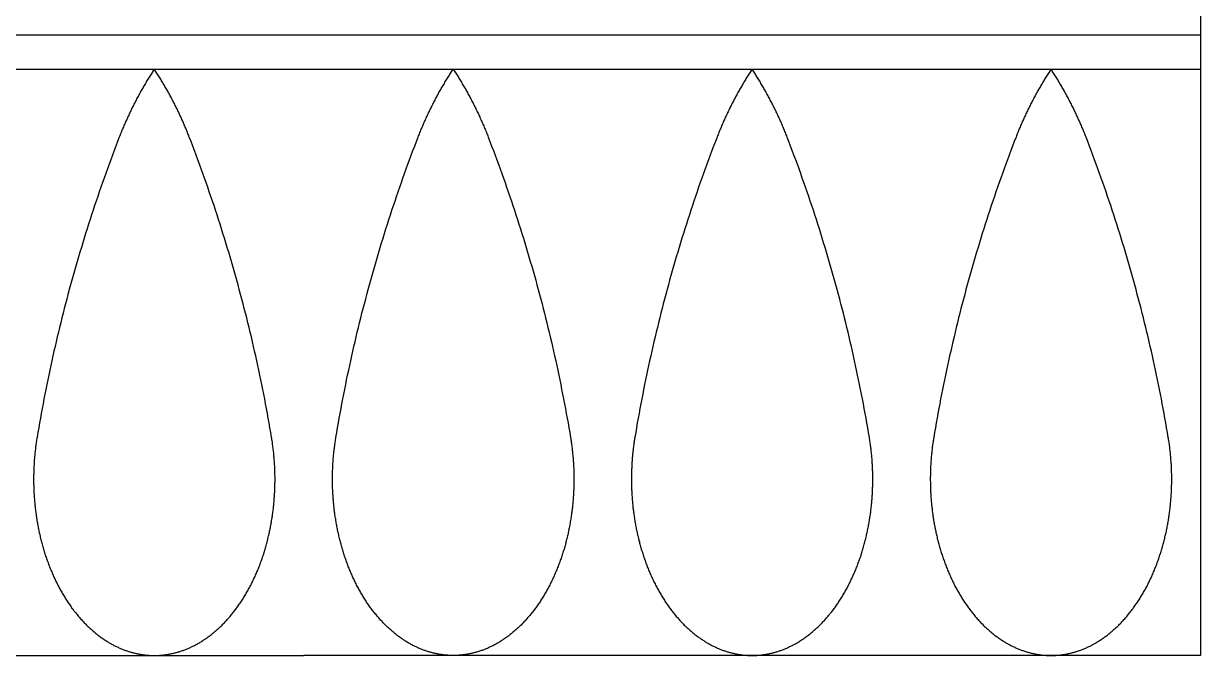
# Model space of a CAD drawing. Extents: x -111 to 2985, y -118 to 122.
# Drawn here: x 12.82 to 33.06, y 4.48 to 15.35 of the extents above; entities that cross this region are included whole.
import ezdxf

# ---------------------------------------------------------------- set-up
doc = ezdxf.new("R2010")
doc.units = 0
doc.layers.add('LAYER_03', color=5, linetype='CONTINUOUS')

msp = doc.modelspace()

# ---------------------------------------------------------------- linework, layer by layer
at = {"layer": 'LAYER_03'}
for points in [[(-13.204, 41.2), (33.064, 41.2), (33.064, 4.476)], [(-13.204, 15.153), (33.064, 15.153)], [(-13.204, 14.56), (33.064, 14.56)], [(2.218, 4.476), (17.641, 4.476)], [(33.064, 4.476), (17.641, 4.476)]]:
    msp.add_lwpolyline(points, dxfattribs=at)
for points in [[(13.054, 8.228), (13.05, 8.208), (13.047, 8.187), (13.044, 8.166), (13.041, 8.146), (13.038, 8.125), (13.035, 8.105), (13.032, 8.084), (13.03, 8.064), (13.027, 8.044), (13.025, 8.023), (13.022, 8.003), (13.02, 7.982), (13.018, 7.962), (13.016, 7.942), (13.014, 7.921), (13.012, 7.901), (13.01, 7.881), (13.009, 7.861), (13.007, 7.84), (13.006, 7.82), (13.004, 7.8), (13.003, 7.78), (13.002, 7.76), (13.001, 7.74), (13, 7.72), (12.999, 7.7), (12.998, 7.68), (12.997, 7.66), (12.997, 7.64), (12.996, 7.621), (12.996, 7.601), (12.995, 7.581), (12.995, 7.562), (12.995, 7.542), (12.995, 7.522), (12.995, 7.503), (12.995, 7.483), (12.995, 7.464), (12.995, 7.444), (12.995, 7.425), (12.996, 7.405), (12.996, 7.385), (12.997, 7.365), (12.998, 7.346), (12.998, 7.326), (12.999, 7.306), (13, 7.286), (13.001, 7.266), (13.002, 7.246), (13.004, 7.226), (13.005, 7.206), (13.006, 7.185), (13.008, 7.165), (13.01, 7.145), (13.011, 7.125), (13.013, 7.104), (13.015, 7.084), (13.017, 7.064), (13.019, 7.043), (13.021, 7.023), (13.024, 7.003), (13.026, 6.982), (13.029, 6.962), (13.031, 6.941), (13.034, 6.921), (13.037, 6.9), (13.04, 6.88), (13.043, 6.859), (13.046, 6.839), (13.049, 6.818), (13.052, 6.798), (13.056, 6.777), (13.059, 6.757), (13.063, 6.736), (13.067, 6.716), (13.071, 6.695), (13.075, 6.674), (13.079, 6.654), (13.083, 6.633), (13.087, 6.613), (13.092, 6.592), (13.096, 6.572), (13.101, 6.551), (13.106, 6.531), (13.11, 6.51), (13.115, 6.49), (13.12, 6.469), (13.126, 6.449), (13.131, 6.429), (13.136, 6.408), (13.142, 6.388), (13.147, 6.368), (13.153, 6.347), (13.159, 6.327), (13.165, 6.307), (13.171, 6.287), (13.177, 6.266), (13.183, 6.246), (13.189, 6.226), (13.196, 6.206), (13.202, 6.186), (13.209, 6.166), (13.216, 6.146), (13.223, 6.127), (13.23, 6.107), (13.237, 6.087), (13.244, 6.067), (13.251, 6.048), (13.259, 6.028), (13.266, 6.009), (13.274, 5.989), (13.282, 5.97), (13.29, 5.951), (13.298, 5.931), (13.306, 5.912), (13.314, 5.893), (13.322, 5.874), (13.33, 5.855), (13.339, 5.836), (13.347, 5.817), (13.356, 5.799), (13.365, 5.78), (13.374, 5.762), (13.383, 5.743), (13.392, 5.725), (13.401, 5.706), (13.41, 5.688), (13.42, 5.67), (13.429, 5.652), (13.439, 5.634), (13.448, 5.616), (13.458, 5.599), (13.468, 5.581), (13.478, 5.564), (13.488, 5.546), (13.498, 5.529), (13.508, 5.512), (13.519, 5.495), (13.529, 5.478), (13.54, 5.461), (13.55, 5.444), (13.561, 5.427), (13.572, 5.411), (13.582, 5.394), (13.593, 5.378), (13.604, 5.362), (13.616, 5.346), (13.627, 5.33), (13.638, 5.314), (13.649, 5.298), (13.661, 5.283), (13.672, 5.267), (13.684, 5.252), (13.695, 5.237), (13.707, 5.222), (13.719, 5.207), (13.731, 5.192), (13.743, 5.178), (13.755, 5.163), (13.767, 5.149), (13.779, 5.135), (13.791, 5.121), (13.803, 5.107), (13.816, 5.093), (13.828, 5.079), (13.841, 5.066), (13.853, 5.052), (13.866, 5.039), (13.879, 5.026), (13.891, 5.013), (13.904, 5), (13.917, 4.988), (13.93, 4.975), (13.943, 4.963), (13.956, 4.951), (13.969, 4.939), (13.982, 4.927), (13.995, 4.915), (14.008, 4.903), (14.021, 4.892), (14.035, 4.881), (14.048, 4.87), (14.061, 4.859), (14.075, 4.848), (14.088, 4.837), (14.102, 4.827), (14.115, 4.816), (14.129, 4.806), (14.142, 4.796), (14.156, 4.786), (14.17, 4.777), (14.183, 4.767), (14.197, 4.758), (14.211, 4.749), (14.224, 4.739), (14.238, 4.731), (14.252, 4.722), (14.266, 4.713), (14.28, 4.705), (14.294, 4.696), (14.308, 4.688), (14.322, 4.68), (14.335, 4.673), (14.349, 4.665), (14.363, 4.657), (14.377, 4.65), (14.391, 4.643), (14.405, 4.636), (14.419, 4.629), (14.434, 4.622), (14.448, 4.616), (14.462, 4.61), (14.476, 4.603), (14.49, 4.597), (14.504, 4.591), (14.518, 4.586), (14.532, 4.58), (14.546, 4.575), (14.56, 4.569), (14.574, 4.564), (14.588, 4.559), (14.602, 4.554), (14.616, 4.55), (14.63, 4.545), (14.644, 4.541), (14.658, 4.536), (14.672, 4.532), (14.686, 4.528), (14.701, 4.525), (14.714, 4.521), (14.728, 4.518), (14.742, 4.514), (14.756, 4.511), (14.77, 4.508), (14.784, 4.505), (14.798, 4.502), (14.812, 4.5), (14.826, 4.497), (14.84, 4.495), (14.853, 4.493), (14.867, 4.491), (14.881, 4.489), (14.895, 4.487), (14.908, 4.485), (14.922, 4.484), (14.936, 4.482), (14.949, 4.481), (14.963, 4.48), (14.977, 4.479), (14.99, 4.478), (15.004, 4.478), (15.017, 4.477), (15.031, 4.477), (15.044, 4.476), (15.057, 4.476), (15.071, 4.476), (15.084, 4.476), (15.097, 4.476), (15.111, 4.477), (15.124, 4.477), (15.138, 4.478), (15.151, 4.478), (15.165, 4.479), (15.178, 4.48), (15.192, 4.481), (15.206, 4.482), (15.219, 4.484), (15.233, 4.485), (15.247, 4.487), (15.26, 4.489), (15.274, 4.491), (15.288, 4.493), (15.302, 4.495), (15.316, 4.497), (15.329, 4.5), (15.343, 4.502), (15.357, 4.505), (15.371, 4.508), (15.385, 4.511), (15.399, 4.514), (15.413, 4.518), (15.427, 4.521), (15.441, 4.525), (15.455, 4.528), (15.469, 4.532), (15.483, 4.536), (15.497, 4.541), (15.511, 4.545), (15.525, 4.55), (15.539, 4.554), (15.553, 4.559), (15.567, 4.564), (15.581, 4.569), (15.595, 4.575), (15.61, 4.58), (15.624, 4.586), (15.638, 4.591), (15.652, 4.597), (15.666, 4.603), (15.68, 4.61), (15.694, 4.616), (15.708, 4.622), (15.722, 4.629), (15.736, 4.636), (15.75, 4.643), (15.764, 4.65), (15.778, 4.657), (15.792, 4.665), (15.806, 4.673), (15.82, 4.68), (15.834, 4.688), (15.848, 4.696), (15.862, 4.705), (15.876, 4.713), (15.889, 4.722), (15.903, 4.731), (15.917, 4.739), (15.931, 4.749), (15.945, 4.758), (15.958, 4.767), (15.972, 4.777), (15.986, 4.786), (15.999, 4.796), (16.013, 4.806), (16.026, 4.816), (16.04, 4.827), (16.053, 4.837), (16.067, 4.848), (16.08, 4.859), (16.094, 4.87), (16.107, 4.881), (16.12, 4.892), (16.133, 4.903), (16.147, 4.915), (16.16, 4.927), (16.173, 4.939), (16.186, 4.951), (16.199, 4.963), (16.212, 4.975), (16.225, 4.988), (16.237, 5), (16.25, 5.013), (16.263, 5.026), (16.276, 5.039), (16.288, 5.052), (16.301, 5.066), (16.313, 5.079), (16.326, 5.093), (16.338, 5.107), (16.35, 5.121), (16.362, 5.135), (16.375, 5.149), (16.387, 5.163), (16.399, 5.178), (16.411, 5.192), (16.423, 5.207), (16.434, 5.222), (16.446, 5.237), (16.458, 5.252), (16.469, 5.267), (16.481, 5.283), (16.492, 5.298), (16.504, 5.314), (16.515, 5.33), (16.526, 5.346), (16.537, 5.362), (16.548, 5.378), (16.559, 5.394), (16.57, 5.411), (16.581, 5.427), (16.591, 5.444), (16.602, 5.461), (16.612, 5.478), (16.623, 5.495), (16.633, 5.512), (16.643, 5.529), (16.653, 5.546), (16.663, 5.564), (16.673, 5.581), (16.683, 5.599), (16.693, 5.616), (16.703, 5.634), (16.712, 5.652), (16.722, 5.67), (16.731, 5.688), (16.74, 5.706), (16.75, 5.725), (16.759, 5.743), (16.768, 5.762), (16.777, 5.78), (16.785, 5.799), (16.794, 5.817), (16.803, 5.836), (16.811, 5.855), (16.819, 5.874), (16.828, 5.893), (16.836, 5.912), (16.844, 5.931), (16.852, 5.951), (16.86, 5.97), (16.867, 5.989), (16.875, 6.009), (16.883, 6.028), (16.89, 6.048), (16.897, 6.067), (16.905, 6.087), (16.912, 6.107), (16.919, 6.127), (16.926, 6.146), (16.932, 6.166), (16.939, 6.186), (16.946, 6.206), (16.952, 6.226), (16.958, 6.246), (16.965, 6.266), (16.971, 6.287), (16.977, 6.307), (16.983, 6.327), (16.989, 6.347), (16.994, 6.368), (17, 6.388), (17.005, 6.408), (17.011, 6.429), (17.016, 6.449), (17.021, 6.469), (17.026, 6.49), (17.031, 6.51), (17.036, 6.531), (17.041, 6.551), (17.045, 6.572), (17.05, 6.592), (17.054, 6.613), (17.058, 6.633), (17.063, 6.654), (17.067, 6.674), (17.071, 6.695), (17.075, 6.716), (17.078, 6.736), (17.082, 6.757), (17.086, 6.777), (17.089, 6.798), (17.092, 6.818), (17.096, 6.839), (17.099, 6.859), (17.102, 6.88), (17.105, 6.9), (17.107, 6.921), (17.11, 6.941), (17.113, 6.962), (17.115, 6.982), (17.118, 7.003), (17.12, 7.023), (17.122, 7.043), (17.124, 7.064), (17.126, 7.084), (17.128, 7.104), (17.13, 7.125), (17.132, 7.145), (17.133, 7.165), (17.135, 7.185), (17.136, 7.206), (17.138, 7.226), (17.139, 7.246), (17.14, 7.266), (17.141, 7.286), (17.142, 7.306), (17.143, 7.326), (17.144, 7.346), (17.145, 7.365), (17.145, 7.385), (17.146, 7.405), (17.146, 7.425), (17.146, 7.444), (17.147, 7.464), (17.147, 7.483), (17.147, 7.503), (17.147, 7.522), (17.147, 7.542), (17.147, 7.562), (17.146, 7.581), (17.146, 7.601), (17.145, 7.621), (17.145, 7.64), (17.144, 7.66), (17.144, 7.68), (17.143, 7.7), (17.142, 7.72), (17.141, 7.74), (17.14, 7.76), (17.139, 7.78), (17.137, 7.8), (17.136, 7.82), (17.134, 7.84), (17.133, 7.861), (17.131, 7.881), (17.129, 7.901), (17.128, 7.921), (17.126, 7.942), (17.124, 7.962), (17.121, 7.982), (17.119, 8.003), (17.117, 8.023), (17.114, 8.044), (17.112, 8.064), (17.109, 8.084), (17.106, 8.105), (17.104, 8.125), (17.101, 8.146), (17.098, 8.166), (17.094, 8.187), (17.091, 8.208), (17.088, 8.228), (17.074, 8.311), (17.06, 8.393), (17.045, 8.476), (17.03, 8.559), (17.015, 8.641), (17, 8.723), (16.985, 8.806), (16.969, 8.888), (16.953, 8.971), (16.936, 9.053), (16.92, 9.135), (16.903, 9.217), (16.886, 9.3), (16.869, 9.382), (16.851, 9.464), (16.833, 9.546), (16.815, 9.628), (16.796, 9.71), (16.778, 9.791), (16.759, 9.873), (16.74, 9.955), (16.72, 10.037), (16.701, 10.118), (16.681, 10.2), (16.66, 10.281), (16.64, 10.363), (16.619, 10.444), (16.598, 10.525), (16.577, 10.606), (16.555, 10.687), (16.533, 10.769), (16.511, 10.849), (16.489, 10.93), (16.467, 11.011), (16.444, 11.092), (16.421, 11.173), (16.397, 11.253), (16.374, 11.334), (16.35, 11.414), (16.326, 11.494), (16.302, 11.575), (16.277, 11.655), (16.252, 11.735), (16.227, 11.815), (16.202, 11.895), (16.176, 11.975), (16.15, 12.054), (16.124, 12.134), (16.098, 12.214), (16.071, 12.293), (16.044, 12.372), (16.017, 12.452), (15.99, 12.531), (15.962, 12.61), (15.934, 12.689), (15.906, 12.767), (15.878, 12.846), (15.849, 12.925), (15.821, 13.003), (15.791, 13.082), (15.762, 13.16), (15.733, 13.238), (15.703, 13.316), (15.673, 13.394), (15.665, 13.413), (15.658, 13.432), (15.65, 13.451), (15.643, 13.471), (15.635, 13.49), (15.627, 13.509), (15.619, 13.528), (15.611, 13.547), (15.603, 13.566), (15.595, 13.585), (15.587, 13.603), (15.579, 13.622), (15.571, 13.641), (15.562, 13.66), (15.554, 13.679), (15.546, 13.698), (15.537, 13.716), (15.529, 13.735), (15.52, 13.754), (15.511, 13.772), (15.503, 13.791), (15.494, 13.81), (15.485, 13.828), (15.476, 13.847), (15.467, 13.865), (15.458, 13.884), (15.449, 13.902), (15.44, 13.921), (15.431, 13.939), (15.421, 13.957), (15.412, 13.976), (15.403, 13.994), (15.393, 14.012), (15.384, 14.03), (15.374, 14.049), (15.364, 14.067), (15.355, 14.085), (15.345, 14.103), (15.335, 14.121), (15.325, 14.139), (15.315, 14.157), (15.305, 14.175), (15.295, 14.193), (15.285, 14.211), (15.275, 14.228), (15.265, 14.246), (15.254, 14.264), (15.244, 14.282), (15.234, 14.299), (15.223, 14.317), (15.213, 14.335), (15.202, 14.352), (15.191, 14.37), (15.181, 14.387), (15.17, 14.405), (15.159, 14.422), (15.148, 14.439), (15.137, 14.457), (15.126, 14.474), (15.115, 14.491), (15.104, 14.508), (15.093, 14.525), (15.082, 14.543), (15.071, 14.56), (15.059, 14.543), (15.048, 14.525), (15.037, 14.508), (15.026, 14.491), (15.015, 14.474), (15.004, 14.457), (14.993, 14.439), (14.982, 14.422), (14.971, 14.405), (14.961, 14.387), (14.95, 14.37), (14.939, 14.352), (14.929, 14.335), (14.918, 14.317), (14.908, 14.299), (14.897, 14.282), (14.887, 14.264), (14.877, 14.246), (14.867, 14.228), (14.856, 14.211), (14.846, 14.193), (14.836, 14.175), (14.826, 14.157), (14.816, 14.139), (14.806, 14.121), (14.797, 14.103), (14.787, 14.085), (14.777, 14.067), (14.767, 14.049), (14.758, 14.03), (14.748, 14.012), (14.739, 13.994), (14.729, 13.976), (14.72, 13.957), (14.711, 13.939), (14.702, 13.921), (14.692, 13.902), (14.683, 13.884), (14.674, 13.865), (14.665, 13.847), (14.656, 13.828), (14.648, 13.81), (14.639, 13.791), (14.63, 13.772), (14.621, 13.754), (14.613, 13.735), (14.604, 13.716), (14.596, 13.698), (14.587, 13.679), (14.579, 13.66), (14.571, 13.641), (14.562, 13.622), (14.554, 13.603), (14.546, 13.585), (14.538, 13.566), (14.53, 13.547), (14.522, 13.528), (14.514, 13.509), (14.507, 13.49), (14.499, 13.471), (14.491, 13.451), (14.484, 13.432), (14.476, 13.413), (14.469, 13.394), (14.439, 13.316), (14.409, 13.238), (14.379, 13.16), (14.35, 13.082), (14.321, 13.003), (14.292, 12.925), (14.264, 12.846), (14.235, 12.767), (14.207, 12.689), (14.179, 12.61), (14.152, 12.531), (14.124, 12.452), (14.097, 12.372), (14.07, 12.293), (14.044, 12.214), (14.017, 12.134), (13.991, 12.054), (13.965, 11.975), (13.94, 11.895), (13.914, 11.815), (13.889, 11.735), (13.865, 11.655), (13.84, 11.575), (13.816, 11.494), (13.791, 11.414), (13.768, 11.334), (13.744, 11.253), (13.721, 11.173), (13.698, 11.092), (13.675, 11.011), (13.652, 10.93), (13.63, 10.849), (13.608, 10.769), (13.586, 10.687), (13.565, 10.606), (13.543, 10.525), (13.522, 10.444), (13.502, 10.363), (13.481, 10.281), (13.461, 10.2), (13.441, 10.118), (13.421, 10.037), (13.402, 9.955), (13.383, 9.873), (13.364, 9.791), (13.345, 9.71), (13.327, 9.628), (13.308, 9.546), (13.291, 9.464), (13.273, 9.382), (13.256, 9.3), (13.238, 9.217), (13.222, 9.135), (13.205, 9.053), (13.189, 8.971), (13.173, 8.888), (13.157, 8.806), (13.141, 8.723), (13.126, 8.641), (13.111, 8.559), (13.096, 8.476), (13.082, 8.393), (13.068, 8.311)], [(22.229, 8.228), (22.232, 8.208), (22.235, 8.187), (22.238, 8.166), (22.241, 8.146), (22.244, 8.125), (22.247, 8.105), (22.25, 8.084), (22.253, 8.064), (22.255, 8.044), (22.258, 8.023), (22.26, 8.003), (22.262, 7.982), (22.264, 7.962), (22.266, 7.942), (22.268, 7.921), (22.27, 7.901), (22.272, 7.881), (22.274, 7.861), (22.275, 7.84), (22.277, 7.82), (22.278, 7.8), (22.279, 7.78), (22.281, 7.76), (22.282, 7.74), (22.283, 7.72), (22.284, 7.7), (22.284, 7.68), (22.285, 7.66), (22.286, 7.64), (22.286, 7.621), (22.287, 7.601), (22.287, 7.581), (22.287, 7.562), (22.288, 7.542), (22.288, 7.522), (22.288, 7.503), (22.288, 7.483), (22.287, 7.464), (22.287, 7.444), (22.287, 7.425), (22.286, 7.405), (22.286, 7.385), (22.285, 7.365), (22.285, 7.346), (22.284, 7.326), (22.283, 7.306), (22.282, 7.286), (22.281, 7.266), (22.28, 7.246), (22.279, 7.226), (22.277, 7.206), (22.276, 7.185), (22.274, 7.165), (22.273, 7.145), (22.271, 7.125), (22.269, 7.104), (22.267, 7.084), (22.265, 7.064), (22.263, 7.043), (22.261, 7.023), (22.259, 7.003), (22.256, 6.982), (22.254, 6.962), (22.251, 6.941), (22.248, 6.921), (22.245, 6.9), (22.243, 6.88), (22.24, 6.859), (22.236, 6.839), (22.233, 6.818), (22.23, 6.798), (22.226, 6.777), (22.223, 6.757), (22.219, 6.736), (22.215, 6.716), (22.212, 6.695), (22.208, 6.674), (22.203, 6.654), (22.199, 6.633), (22.195, 6.613), (22.191, 6.592), (22.186, 6.572), (22.181, 6.551), (22.177, 6.531), (22.172, 6.51), (22.167, 6.49), (22.162, 6.469), (22.157, 6.449), (22.151, 6.429), (22.146, 6.408), (22.141, 6.388), (22.135, 6.368), (22.129, 6.347), (22.124, 6.327), (22.118, 6.307), (22.112, 6.287), (22.105, 6.266), (22.099, 6.246), (22.093, 6.226), (22.086, 6.206), (22.08, 6.186), (22.073, 6.166), (22.066, 6.146), (22.059, 6.127), (22.052, 6.107), (22.045, 6.087), (22.038, 6.067), (22.031, 6.048), (22.023, 6.028), (22.016, 6.009), (22.008, 5.989), (22.001, 5.97), (21.993, 5.951), (21.985, 5.931), (21.977, 5.912), (21.968, 5.893), (21.96, 5.874), (21.952, 5.855), (21.943, 5.836), (21.935, 5.817), (21.926, 5.799), (21.917, 5.78), (21.908, 5.762), (21.899, 5.743), (21.89, 5.725), (21.881, 5.706), (21.872, 5.688), (21.863, 5.67), (21.853, 5.652), (21.844, 5.634), (21.834, 5.616), (21.824, 5.599), (21.814, 5.581), (21.804, 5.564), (21.794, 5.546), (21.784, 5.529), (21.774, 5.512), (21.764, 5.495), (21.753, 5.478), (21.743, 5.461), (21.732, 5.444), (21.721, 5.427), (21.711, 5.411), (21.7, 5.394), (21.689, 5.378), (21.678, 5.362), (21.667, 5.346), (21.656, 5.33), (21.644, 5.314), (21.633, 5.298), (21.622, 5.283), (21.61, 5.267), (21.599, 5.252), (21.587, 5.237), (21.575, 5.222), (21.563, 5.207), (21.552, 5.192), (21.54, 5.178), (21.528, 5.163), (21.515, 5.149), (21.503, 5.135), (21.491, 5.121), (21.479, 5.107), (21.466, 5.093), (21.454, 5.079), (21.442, 5.066), (21.429, 5.052), (21.416, 5.039), (21.404, 5.026), (21.391, 5.013), (21.378, 5), (21.365, 4.988), (21.353, 4.975), (21.34, 4.963), (21.327, 4.951), (21.314, 4.939), (21.301, 4.927), (21.287, 4.915), (21.274, 4.903), (21.261, 4.892), (21.248, 4.881), (21.234, 4.87), (21.221, 4.859), (21.208, 4.848), (21.194, 4.837), (21.181, 4.827), (21.167, 4.816), (21.154, 4.806), (21.14, 4.796), (21.126, 4.786), (21.113, 4.777), (21.099, 4.767), (21.085, 4.758), (21.072, 4.749), (21.058, 4.739), (21.044, 4.731), (21.03, 4.722), (21.016, 4.713), (21.002, 4.705), (20.989, 4.696), (20.975, 4.688), (20.961, 4.68), (20.947, 4.673), (20.933, 4.665), (20.919, 4.657), (20.905, 4.65), (20.891, 4.643), (20.877, 4.636), (20.863, 4.629), (20.849, 4.622), (20.835, 4.616), (20.821, 4.61), (20.807, 4.603), (20.793, 4.597), (20.778, 4.591), (20.764, 4.586), (20.75, 4.58), (20.736, 4.575), (20.722, 4.569), (20.708, 4.564), (20.694, 4.559), (20.68, 4.554), (20.666, 4.55), (20.652, 4.545), (20.638, 4.541), (20.624, 4.536), (20.61, 4.532), (20.596, 4.528), (20.582, 4.525), (20.568, 4.521), (20.554, 4.518), (20.54, 4.514), (20.526, 4.511), (20.512, 4.508), (20.498, 4.505), (20.484, 4.502), (20.47, 4.5), (20.456, 4.497), (20.443, 4.495), (20.429, 4.493), (20.415, 4.491), (20.401, 4.489), (20.388, 4.487), (20.374, 4.485), (20.36, 4.484), (20.346, 4.482), (20.333, 4.481), (20.319, 4.48), (20.306, 4.479), (20.292, 4.478), (20.279, 4.478), (20.265, 4.477), (20.252, 4.477), (20.238, 4.476), (20.225, 4.476), (20.212, 4.476), (20.198, 4.476), (20.185, 4.476), (20.171, 4.477), (20.158, 4.477), (20.144, 4.478), (20.131, 4.478), (20.117, 4.479), (20.104, 4.48), (20.09, 4.481), (20.077, 4.482), (20.063, 4.484), (20.049, 4.485), (20.036, 4.487), (20.022, 4.489), (20.008, 4.491), (19.994, 4.493), (19.98, 4.495), (19.967, 4.497), (19.953, 4.5), (19.939, 4.502), (19.925, 4.505), (19.911, 4.508), (19.897, 4.511), (19.883, 4.514), (19.869, 4.518), (19.855, 4.521), (19.841, 4.525), (19.827, 4.528), (19.813, 4.532), (19.799, 4.536), (19.785, 4.541), (19.771, 4.545), (19.757, 4.55), (19.743, 4.554), (19.729, 4.559), (19.715, 4.564), (19.701, 4.569), (19.687, 4.575), (19.673, 4.58), (19.659, 4.586), (19.645, 4.591), (19.631, 4.597), (19.617, 4.603), (19.602, 4.61), (19.588, 4.616), (19.574, 4.622), (19.56, 4.629), (19.546, 4.636), (19.532, 4.643), (19.518, 4.65), (19.504, 4.657), (19.49, 4.665), (19.476, 4.673), (19.462, 4.68), (19.448, 4.688), (19.435, 4.696), (19.421, 4.705), (19.407, 4.713), (19.393, 4.722), (19.379, 4.731), (19.365, 4.739), (19.352, 4.749), (19.338, 4.758), (19.324, 4.767), (19.31, 4.777), (19.297, 4.786), (19.283, 4.796), (19.269, 4.806), (19.256, 4.816), (19.242, 4.827), (19.229, 4.837), (19.215, 4.848), (19.202, 4.859), (19.189, 4.87), (19.175, 4.881), (19.162, 4.892), (19.149, 4.903), (19.136, 4.915), (19.123, 4.927), (19.109, 4.939), (19.096, 4.951), (19.083, 4.963), (19.071, 4.975), (19.058, 4.988), (19.045, 5), (19.032, 5.013), (19.019, 5.026), (19.007, 5.039), (18.994, 5.052), (18.982, 5.066), (18.969, 5.079), (18.957, 5.093), (18.944, 5.107), (18.932, 5.121), (18.92, 5.135), (18.908, 5.149), (18.896, 5.163), (18.884, 5.178), (18.872, 5.192), (18.86, 5.207), (18.848, 5.222), (18.836, 5.237), (18.825, 5.252), (18.813, 5.267), (18.802, 5.283), (18.79, 5.298), (18.779, 5.314), (18.768, 5.33), (18.756, 5.346), (18.745, 5.362), (18.734, 5.378), (18.723, 5.394), (18.712, 5.411), (18.702, 5.427), (18.691, 5.444), (18.68, 5.461), (18.67, 5.478), (18.66, 5.495), (18.649, 5.512), (18.639, 5.529), (18.629, 5.546), (18.619, 5.564), (18.609, 5.581), (18.599, 5.599), (18.589, 5.616), (18.58, 5.634), (18.57, 5.652), (18.561, 5.67), (18.551, 5.688), (18.542, 5.706), (18.533, 5.725), (18.524, 5.743), (18.515, 5.762), (18.506, 5.78), (18.497, 5.799), (18.488, 5.817), (18.48, 5.836), (18.471, 5.855), (18.463, 5.874), (18.455, 5.893), (18.446, 5.912), (18.438, 5.931), (18.43, 5.951), (18.423, 5.97), (18.415, 5.989), (18.407, 6.009), (18.4, 6.028), (18.392, 6.048), (18.385, 6.067), (18.378, 6.087), (18.371, 6.107), (18.364, 6.127), (18.357, 6.146), (18.35, 6.166), (18.343, 6.186), (18.337, 6.206), (18.33, 6.226), (18.324, 6.246), (18.318, 6.266), (18.312, 6.287), (18.305, 6.307), (18.3, 6.327), (18.294, 6.347), (18.288, 6.368), (18.282, 6.388), (18.277, 6.408), (18.272, 6.429), (18.266, 6.449), (18.261, 6.469), (18.256, 6.49), (18.251, 6.51), (18.246, 6.531), (18.242, 6.551), (18.237, 6.572), (18.233, 6.592), (18.228, 6.613), (18.224, 6.633), (18.22, 6.654), (18.216, 6.674), (18.212, 6.695), (18.208, 6.716), (18.204, 6.736), (18.2, 6.757), (18.197, 6.777), (18.193, 6.798), (18.19, 6.818), (18.187, 6.839), (18.184, 6.859), (18.181, 6.88), (18.178, 6.9), (18.175, 6.921), (18.172, 6.941), (18.169, 6.962), (18.167, 6.982), (18.165, 7.003), (18.162, 7.023), (18.16, 7.043), (18.158, 7.064), (18.156, 7.084), (18.154, 7.104), (18.152, 7.125), (18.15, 7.145), (18.149, 7.165), (18.147, 7.185), (18.146, 7.206), (18.145, 7.226), (18.143, 7.246), (18.142, 7.266), (18.141, 7.286), (18.14, 7.306), (18.139, 7.326), (18.138, 7.346), (18.138, 7.365), (18.137, 7.385), (18.137, 7.405), (18.136, 7.425), (18.136, 7.444), (18.136, 7.464), (18.135, 7.483), (18.135, 7.503), (18.135, 7.522), (18.136, 7.542), (18.136, 7.562), (18.136, 7.581), (18.136, 7.601), (18.137, 7.621), (18.137, 7.64), (18.138, 7.66), (18.139, 7.68), (18.14, 7.7), (18.14, 7.72), (18.141, 7.74), (18.143, 7.76), (18.144, 7.78), (18.145, 7.8), (18.146, 7.82), (18.148, 7.84), (18.149, 7.861), (18.151, 7.881), (18.153, 7.901), (18.155, 7.921), (18.157, 7.942), (18.159, 7.962), (18.161, 7.982), (18.163, 8.003), (18.165, 8.023), (18.168, 8.044), (18.17, 8.064), (18.173, 8.084), (18.176, 8.105), (18.179, 8.125), (18.182, 8.146), (18.185, 8.166), (18.188, 8.187), (18.191, 8.208), (18.195, 8.228), (18.209, 8.311), (18.223, 8.393), (18.237, 8.476), (18.252, 8.559), (18.267, 8.641), (18.282, 8.723), (18.298, 8.806), (18.314, 8.888), (18.33, 8.971), (18.346, 9.053), (18.362, 9.135), (18.379, 9.217), (18.396, 9.3), (18.414, 9.382), (18.431, 9.464), (18.449, 9.546), (18.467, 9.628), (18.486, 9.71), (18.504, 9.791), (18.523, 9.873), (18.543, 9.955), (18.562, 10.037), (18.582, 10.118), (18.602, 10.2), (18.622, 10.281), (18.642, 10.363), (18.663, 10.444), (18.684, 10.525), (18.706, 10.606), (18.727, 10.687), (18.749, 10.769), (18.771, 10.849), (18.793, 10.93), (18.816, 11.011), (18.839, 11.092), (18.862, 11.173), (18.885, 11.253), (18.908, 11.334), (18.932, 11.414), (18.956, 11.494), (18.981, 11.575), (19.005, 11.655), (19.03, 11.735), (19.055, 11.815), (19.081, 11.895), (19.106, 11.975), (19.132, 12.054), (19.158, 12.134), (19.185, 12.214), (19.211, 12.293), (19.238, 12.372), (19.265, 12.452), (19.292, 12.531), (19.32, 12.61), (19.348, 12.689), (19.376, 12.767), (19.404, 12.846), (19.433, 12.925), (19.462, 13.003), (19.491, 13.082), (19.52, 13.16), (19.55, 13.238), (19.58, 13.316), (19.61, 13.394), (19.617, 13.413), (19.625, 13.432), (19.632, 13.451), (19.64, 13.471), (19.647, 13.49), (19.655, 13.509), (19.663, 13.528), (19.671, 13.547), (19.679, 13.566), (19.687, 13.585), (19.695, 13.603), (19.703, 13.622), (19.712, 13.641), (19.72, 13.66), (19.728, 13.679), (19.737, 13.698), (19.745, 13.716), (19.754, 13.735), (19.762, 13.754), (19.771, 13.772), (19.78, 13.791), (19.788, 13.81), (19.797, 13.828), (19.806, 13.847), (19.815, 13.865), (19.824, 13.884), (19.833, 13.902), (19.842, 13.921), (19.852, 13.939), (19.861, 13.957), (19.87, 13.976), (19.88, 13.994), (19.889, 14.012), (19.899, 14.03), (19.908, 14.049), (19.918, 14.067), (19.928, 14.085), (19.937, 14.103), (19.947, 14.121), (19.957, 14.139), (19.967, 14.157), (19.977, 14.175), (19.987, 14.193), (19.997, 14.211), (20.007, 14.228), (20.018, 14.246), (20.028, 14.264), (20.038, 14.282), (20.049, 14.299), (20.059, 14.317), (20.07, 14.335), (20.08, 14.352), (20.091, 14.37), (20.102, 14.387), (20.112, 14.405), (20.123, 14.422), (20.134, 14.439), (20.145, 14.457), (20.156, 14.474), (20.167, 14.491), (20.178, 14.508), (20.189, 14.525), (20.2, 14.543), (20.212, 14.56), (20.223, 14.543), (20.234, 14.525), (20.245, 14.508), (20.256, 14.491), (20.267, 14.474), (20.278, 14.457), (20.289, 14.439), (20.3, 14.422), (20.311, 14.405), (20.322, 14.387), (20.332, 14.37), (20.343, 14.352), (20.353, 14.335), (20.364, 14.317), (20.374, 14.299), (20.385, 14.282), (20.395, 14.264), (20.406, 14.246), (20.416, 14.228), (20.426, 14.211), (20.436, 14.193), (20.446, 14.175), (20.456, 14.157), (20.466, 14.139), (20.476, 14.121), (20.486, 14.103), (20.496, 14.085), (20.505, 14.067), (20.515, 14.049), (20.524, 14.03), (20.534, 14.012), (20.543, 13.994), (20.553, 13.976), (20.562, 13.957), (20.571, 13.939), (20.581, 13.921), (20.59, 13.902), (20.599, 13.884), (20.608, 13.865), (20.617, 13.847), (20.626, 13.828), (20.635, 13.81), (20.644, 13.791), (20.652, 13.772), (20.661, 13.754), (20.67, 13.735), (20.678, 13.716), (20.687, 13.698), (20.695, 13.679), (20.703, 13.66), (20.712, 13.641), (20.72, 13.622), (20.728, 13.603), (20.736, 13.585), (20.744, 13.566), (20.752, 13.547), (20.76, 13.528), (20.768, 13.509), (20.776, 13.49), (20.783, 13.471), (20.791, 13.451), (20.799, 13.432), (20.806, 13.413), (20.814, 13.394), (20.844, 13.316), (20.873, 13.238), (20.903, 13.16), (20.932, 13.082), (20.961, 13.003), (20.99, 12.925), (21.019, 12.846), (21.047, 12.767), (21.075, 12.689), (21.103, 12.61), (21.131, 12.531), (21.158, 12.452), (21.185, 12.372), (21.212, 12.293), (21.239, 12.214), (21.265, 12.134), (21.291, 12.054), (21.317, 11.975), (21.342, 11.895), (21.368, 11.815), (21.393, 11.735), (21.418, 11.655), (21.442, 11.575), (21.467, 11.494), (21.491, 11.414), (21.515, 11.334), (21.538, 11.253), (21.562, 11.173), (21.585, 11.092), (21.607, 11.011), (21.63, 10.93), (21.652, 10.849), (21.674, 10.769), (21.696, 10.687), (21.718, 10.606), (21.739, 10.525), (21.76, 10.444), (21.781, 10.363), (21.801, 10.281), (21.821, 10.2), (21.841, 10.118), (21.861, 10.037), (21.881, 9.955), (21.9, 9.873), (21.919, 9.791), (21.937, 9.71), (21.956, 9.628), (21.974, 9.546), (21.992, 9.464), (22.009, 9.382), (22.027, 9.3), (22.044, 9.217), (22.061, 9.135), (22.077, 9.053), (22.094, 8.971), (22.11, 8.888), (22.125, 8.806), (22.141, 8.723), (22.156, 8.641), (22.171, 8.559), (22.186, 8.476), (22.2, 8.393), (22.215, 8.311)], [(23.336, 8.228), (23.332, 8.208), (23.329, 8.187), (23.326, 8.166), (23.323, 8.146), (23.32, 8.125), (23.317, 8.105), (23.314, 8.084), (23.311, 8.064), (23.309, 8.044), (23.306, 8.023), (23.304, 8.003), (23.302, 7.982), (23.3, 7.962), (23.298, 7.942), (23.296, 7.921), (23.294, 7.901), (23.292, 7.881), (23.29, 7.861), (23.289, 7.84), (23.287, 7.82), (23.286, 7.8), (23.285, 7.78), (23.284, 7.76), (23.282, 7.74), (23.281, 7.72), (23.281, 7.7), (23.28, 7.68), (23.279, 7.66), (23.278, 7.64), (23.278, 7.621), (23.277, 7.601), (23.277, 7.581), (23.277, 7.562), (23.277, 7.542), (23.276, 7.522), (23.276, 7.503), (23.276, 7.483), (23.277, 7.464), (23.277, 7.444), (23.277, 7.425), (23.278, 7.405), (23.278, 7.385), (23.279, 7.365), (23.279, 7.346), (23.28, 7.326), (23.281, 7.306), (23.282, 7.286), (23.283, 7.266), (23.284, 7.246), (23.285, 7.226), (23.287, 7.206), (23.288, 7.185), (23.29, 7.165), (23.291, 7.145), (23.293, 7.125), (23.295, 7.104), (23.297, 7.084), (23.299, 7.064), (23.301, 7.043), (23.303, 7.023), (23.306, 7.003), (23.308, 6.982), (23.31, 6.962), (23.313, 6.941), (23.316, 6.921), (23.319, 6.9), (23.322, 6.88), (23.325, 6.859), (23.328, 6.839), (23.331, 6.818), (23.334, 6.798), (23.338, 6.777), (23.341, 6.757), (23.345, 6.736), (23.349, 6.716), (23.353, 6.695), (23.357, 6.674), (23.361, 6.654), (23.365, 6.633), (23.369, 6.613), (23.374, 6.592), (23.378, 6.572), (23.383, 6.551), (23.387, 6.531), (23.392, 6.51), (23.397, 6.49), (23.402, 6.469), (23.407, 6.449), (23.413, 6.429), (23.418, 6.408), (23.423, 6.388), (23.429, 6.368), (23.435, 6.347), (23.441, 6.327), (23.446, 6.307), (23.452, 6.287), (23.459, 6.266), (23.465, 6.246), (23.471, 6.226), (23.478, 6.206), (23.484, 6.186), (23.491, 6.166), (23.498, 6.146), (23.505, 6.127), (23.512, 6.107), (23.519, 6.087), (23.526, 6.067), (23.533, 6.048), (23.541, 6.028), (23.548, 6.009), (23.556, 5.989), (23.564, 5.97), (23.571, 5.951), (23.579, 5.931), (23.587, 5.912), (23.596, 5.893), (23.604, 5.874), (23.612, 5.855), (23.621, 5.836), (23.629, 5.817), (23.638, 5.799), (23.647, 5.78), (23.656, 5.762), (23.665, 5.743), (23.674, 5.725), (23.683, 5.706), (23.692, 5.688), (23.702, 5.67), (23.711, 5.652), (23.721, 5.634), (23.73, 5.616), (23.74, 5.599), (23.75, 5.581), (23.76, 5.564), (23.77, 5.546), (23.78, 5.529), (23.79, 5.512), (23.801, 5.495), (23.811, 5.478), (23.821, 5.461), (23.832, 5.444), (23.843, 5.427), (23.853, 5.411), (23.864, 5.394), (23.875, 5.378), (23.886, 5.362), (23.897, 5.346), (23.908, 5.33), (23.92, 5.314), (23.931, 5.298), (23.942, 5.283), (23.954, 5.267), (23.966, 5.252), (23.977, 5.237), (23.989, 5.222), (24.001, 5.207), (24.013, 5.192), (24.025, 5.178), (24.037, 5.163), (24.049, 5.149), (24.061, 5.135), (24.073, 5.121), (24.085, 5.107), (24.098, 5.093), (24.11, 5.079), (24.123, 5.066), (24.135, 5.052), (24.148, 5.039), (24.16, 5.026), (24.173, 5.013), (24.186, 5), (24.199, 4.988), (24.212, 4.975), (24.224, 4.963), (24.237, 4.951), (24.25, 4.939), (24.264, 4.927), (24.277, 4.915), (24.29, 4.903), (24.303, 4.892), (24.316, 4.881), (24.33, 4.87), (24.343, 4.859), (24.356, 4.848), (24.37, 4.837), (24.383, 4.827), (24.397, 4.816), (24.41, 4.806), (24.424, 4.796), (24.438, 4.786), (24.451, 4.777), (24.465, 4.767), (24.479, 4.758), (24.492, 4.749), (24.506, 4.739), (24.52, 4.731), (24.534, 4.722), (24.548, 4.713), (24.562, 4.705), (24.575, 4.696), (24.589, 4.688), (24.603, 4.68), (24.617, 4.673), (24.631, 4.665), (24.645, 4.657), (24.659, 4.65), (24.673, 4.643), (24.687, 4.636), (24.701, 4.629), (24.715, 4.622), (24.729, 4.616), (24.743, 4.61), (24.757, 4.603), (24.772, 4.597), (24.786, 4.591), (24.8, 4.586), (24.814, 4.58), (24.828, 4.575), (24.842, 4.569), (24.856, 4.564), (24.87, 4.559), (24.884, 4.554), (24.898, 4.55), (24.912, 4.545), (24.926, 4.541), (24.94, 4.536), (24.954, 4.532), (24.968, 4.528), (24.982, 4.525), (24.996, 4.521), (25.01, 4.518), (25.024, 4.514), (25.038, 4.511), (25.052, 4.508), (25.066, 4.505), (25.08, 4.502), (25.094, 4.5), (25.108, 4.497), (25.121, 4.495), (25.135, 4.493), (25.149, 4.491), (25.163, 4.489), (25.177, 4.487), (25.19, 4.485), (25.204, 4.484), (25.218, 4.482), (25.231, 4.481), (25.245, 4.48), (25.258, 4.479), (25.272, 4.478), (25.285, 4.478), (25.299, 4.477), (25.312, 4.477), (25.326, 4.476), (25.339, 4.476), (25.353, 4.476), (25.366, 4.476), (25.379, 4.476), (25.393, 4.477), (25.406, 4.477), (25.42, 4.478), (25.433, 4.478), (25.447, 4.479), (25.46, 4.48), (25.474, 4.481), (25.487, 4.482), (25.501, 4.484), (25.515, 4.485), (25.529, 4.487), (25.542, 4.489), (25.556, 4.491), (25.57, 4.493), (25.584, 4.495), (25.597, 4.497), (25.611, 4.5), (25.625, 4.502), (25.639, 4.505), (25.653, 4.508), (25.667, 4.511), (25.681, 4.514), (25.695, 4.518), (25.709, 4.521), (25.723, 4.525), (25.737, 4.528), (25.751, 4.532), (25.765, 4.536), (25.779, 4.541), (25.793, 4.545), (25.807, 4.55), (25.821, 4.554), (25.835, 4.559), (25.849, 4.564), (25.863, 4.569), (25.877, 4.575), (25.891, 4.58), (25.905, 4.586), (25.919, 4.591), (25.934, 4.597), (25.948, 4.603), (25.962, 4.61), (25.976, 4.616), (25.99, 4.622), (26.004, 4.629), (26.018, 4.636), (26.032, 4.643), (26.046, 4.65), (26.06, 4.657), (26.074, 4.665), (26.088, 4.673), (26.102, 4.68), (26.116, 4.688), (26.13, 4.696), (26.143, 4.705), (26.157, 4.713), (26.171, 4.722), (26.185, 4.731), (26.199, 4.739), (26.213, 4.749), (26.226, 4.758), (26.24, 4.767), (26.254, 4.777), (26.267, 4.786), (26.281, 4.796), (26.295, 4.806), (26.308, 4.816), (26.322, 4.827), (26.335, 4.837), (26.349, 4.848), (26.362, 4.859), (26.375, 4.87), (26.389, 4.881), (26.402, 4.892), (26.415, 4.903), (26.428, 4.915), (26.442, 4.927), (26.455, 4.939), (26.468, 4.951), (26.481, 4.963), (26.494, 4.975), (26.506, 4.988), (26.519, 5), (26.532, 5.013), (26.545, 5.026), (26.557, 5.039), (26.57, 5.052), (26.583, 5.066), (26.595, 5.079), (26.607, 5.093), (26.62, 5.107), (26.632, 5.121), (26.644, 5.135), (26.656, 5.149), (26.669, 5.163), (26.681, 5.178), (26.692, 5.192), (26.704, 5.207), (26.716, 5.222), (26.728, 5.237), (26.74, 5.252), (26.751, 5.267), (26.763, 5.283), (26.774, 5.298), (26.785, 5.314), (26.797, 5.33), (26.808, 5.346), (26.819, 5.362), (26.83, 5.378), (26.841, 5.394), (26.852, 5.411), (26.862, 5.427), (26.873, 5.444), (26.884, 5.461), (26.894, 5.478), (26.905, 5.495), (26.915, 5.512), (26.925, 5.529), (26.935, 5.546), (26.945, 5.564), (26.955, 5.581), (26.965, 5.599), (26.975, 5.616), (26.985, 5.634), (26.994, 5.652), (27.004, 5.67), (27.013, 5.688), (27.022, 5.706), (27.031, 5.725), (27.04, 5.743), (27.049, 5.762), (27.058, 5.78), (27.067, 5.799), (27.076, 5.817), (27.084, 5.836), (27.093, 5.855), (27.101, 5.874), (27.109, 5.893), (27.118, 5.912), (27.126, 5.931), (27.134, 5.951), (27.141, 5.97), (27.149, 5.989), (27.157, 6.009), (27.164, 6.028), (27.172, 6.048), (27.179, 6.067), (27.186, 6.087), (27.193, 6.107), (27.2, 6.127), (27.207, 6.146), (27.214, 6.166), (27.221, 6.186), (27.227, 6.206), (27.234, 6.226), (27.24, 6.246), (27.246, 6.266), (27.253, 6.287), (27.259, 6.307), (27.265, 6.327), (27.27, 6.347), (27.276, 6.368), (27.282, 6.388), (27.287, 6.408), (27.292, 6.429), (27.298, 6.449), (27.303, 6.469), (27.308, 6.49), (27.313, 6.51), (27.318, 6.531), (27.322, 6.551), (27.327, 6.572), (27.332, 6.592), (27.336, 6.613), (27.34, 6.633), (27.344, 6.654), (27.349, 6.674), (27.352, 6.695), (27.356, 6.716), (27.36, 6.736), (27.364, 6.757), (27.367, 6.777), (27.371, 6.798), (27.374, 6.818), (27.377, 6.839), (27.38, 6.859), (27.384, 6.88), (27.386, 6.9), (27.389, 6.921), (27.392, 6.941), (27.395, 6.962), (27.397, 6.982), (27.4, 7.003), (27.402, 7.023), (27.404, 7.043), (27.406, 7.064), (27.408, 7.084), (27.41, 7.104), (27.412, 7.125), (27.414, 7.145), (27.415, 7.165), (27.417, 7.185), (27.418, 7.206), (27.42, 7.226), (27.421, 7.246), (27.422, 7.266), (27.423, 7.286), (27.424, 7.306), (27.425, 7.326), (27.426, 7.346), (27.426, 7.365), (27.427, 7.385), (27.427, 7.405), (27.428, 7.425), (27.428, 7.444), (27.428, 7.464), (27.429, 7.483), (27.429, 7.503), (27.429, 7.522), (27.429, 7.542), (27.428, 7.562), (27.428, 7.581), (27.428, 7.601), (27.427, 7.621), (27.427, 7.64), (27.426, 7.66), (27.425, 7.68), (27.425, 7.7), (27.424, 7.72), (27.423, 7.74), (27.422, 7.76), (27.42, 7.78), (27.419, 7.8), (27.418, 7.82), (27.416, 7.84), (27.415, 7.861), (27.413, 7.881), (27.411, 7.901), (27.409, 7.921), (27.407, 7.942), (27.405, 7.962), (27.403, 7.982), (27.401, 8.003), (27.399, 8.023), (27.396, 8.044), (27.394, 8.064), (27.391, 8.084), (27.388, 8.105), (27.385, 8.125), (27.382, 8.146), (27.379, 8.166), (27.376, 8.187), (27.373, 8.208), (27.369, 8.228), (27.356, 8.311), (27.341, 8.393), (27.327, 8.476), (27.312, 8.559), (27.297, 8.641), (27.282, 8.723), (27.266, 8.806), (27.251, 8.888), (27.235, 8.971), (27.218, 9.053), (27.202, 9.135), (27.185, 9.217), (27.168, 9.3), (27.15, 9.382), (27.133, 9.464), (27.115, 9.546), (27.097, 9.628), (27.078, 9.71), (27.06, 9.791), (27.041, 9.873), (27.021, 9.955), (27.002, 10.037), (26.982, 10.118), (26.962, 10.2), (26.942, 10.281), (26.922, 10.363), (26.901, 10.444), (26.88, 10.525), (26.859, 10.606), (26.837, 10.687), (26.815, 10.769), (26.793, 10.849), (26.771, 10.93), (26.748, 11.011), (26.726, 11.092), (26.703, 11.173), (26.679, 11.253), (26.656, 11.334), (26.632, 11.414), (26.608, 11.494), (26.583, 11.575), (26.559, 11.655), (26.534, 11.735), (26.509, 11.815), (26.483, 11.895), (26.458, 11.975), (26.432, 12.054), (26.406, 12.134), (26.38, 12.214), (26.353, 12.293), (26.326, 12.372), (26.299, 12.452), (26.272, 12.531), (26.244, 12.61), (26.216, 12.689), (26.188, 12.767), (26.16, 12.846), (26.131, 12.925), (26.102, 13.003), (26.073, 13.082), (26.044, 13.16), (26.014, 13.238), (25.985, 13.316), (25.955, 13.394), (25.947, 13.413), (25.94, 13.432), (25.932, 13.451), (25.924, 13.471), (25.917, 13.49), (25.909, 13.509), (25.901, 13.528), (25.893, 13.547), (25.885, 13.566), (25.877, 13.585), (25.869, 13.603), (25.861, 13.622), (25.853, 13.641), (25.844, 13.66), (25.836, 13.679), (25.828, 13.698), (25.819, 13.716), (25.811, 13.735), (25.802, 13.754), (25.793, 13.772), (25.785, 13.791), (25.776, 13.81), (25.767, 13.828), (25.758, 13.847), (25.749, 13.865), (25.74, 13.884), (25.731, 13.902), (25.722, 13.921), (25.712, 13.939), (25.703, 13.957), (25.694, 13.976), (25.684, 13.994), (25.675, 14.012), (25.665, 14.03), (25.656, 14.049), (25.646, 14.067), (25.637, 14.085), (25.627, 14.103), (25.617, 14.121), (25.607, 14.139), (25.597, 14.157), (25.587, 14.175), (25.577, 14.193), (25.567, 14.211), (25.557, 14.228), (25.546, 14.246), (25.536, 14.264), (25.526, 14.282), (25.515, 14.299), (25.505, 14.317), (25.494, 14.335), (25.484, 14.352), (25.473, 14.37), (25.463, 14.387), (25.452, 14.405), (25.441, 14.422), (25.43, 14.439), (25.419, 14.457), (25.408, 14.474), (25.397, 14.491), (25.386, 14.508), (25.375, 14.525), (25.364, 14.543), (25.353, 14.56), (25.341, 14.543), (25.33, 14.525), (25.319, 14.508), (25.308, 14.491), (25.297, 14.474), (25.286, 14.457), (25.275, 14.439), (25.264, 14.422), (25.253, 14.405), (25.243, 14.387), (25.232, 14.37), (25.221, 14.352), (25.211, 14.335), (25.2, 14.317), (25.19, 14.299), (25.179, 14.282), (25.169, 14.264), (25.159, 14.246), (25.148, 14.228), (25.138, 14.211), (25.128, 14.193), (25.118, 14.175), (25.108, 14.157), (25.098, 14.139), (25.088, 14.121), (25.078, 14.103), (25.069, 14.085), (25.059, 14.067), (25.049, 14.049), (25.04, 14.03), (25.03, 14.012), (25.021, 13.994), (25.011, 13.976), (25.002, 13.957), (24.993, 13.939), (24.983, 13.921), (24.974, 13.902), (24.965, 13.884), (24.956, 13.865), (24.947, 13.847), (24.938, 13.828), (24.929, 13.81), (24.921, 13.791), (24.912, 13.772), (24.903, 13.754), (24.895, 13.735), (24.886, 13.716), (24.878, 13.698), (24.869, 13.679), (24.861, 13.66), (24.852, 13.641), (24.844, 13.622), (24.836, 13.603), (24.828, 13.585), (24.82, 13.566), (24.812, 13.547), (24.804, 13.528), (24.796, 13.509), (24.788, 13.49), (24.781, 13.471), (24.773, 13.451), (24.766, 13.432), (24.758, 13.413), (24.751, 13.394), (24.72, 13.316), (24.691, 13.238), (24.661, 13.16), (24.632, 13.082), (24.603, 13.003), (24.574, 12.925), (24.545, 12.846), (24.517, 12.767), (24.489, 12.689), (24.461, 12.61), (24.433, 12.531), (24.406, 12.452), (24.379, 12.372), (24.352, 12.293), (24.326, 12.214), (24.299, 12.134), (24.273, 12.054), (24.247, 11.975), (24.222, 11.895), (24.196, 11.815), (24.171, 11.735), (24.146, 11.655), (24.122, 11.575), (24.097, 11.494), (24.073, 11.414), (24.049, 11.334), (24.026, 11.253), (24.003, 11.173), (23.979, 11.092), (23.957, 11.011), (23.934, 10.93), (23.912, 10.849), (23.89, 10.769), (23.868, 10.687), (23.846, 10.606), (23.825, 10.525), (23.804, 10.444), (23.783, 10.363), (23.763, 10.281), (23.743, 10.2), (23.723, 10.118), (23.703, 10.037), (23.684, 9.955), (23.664, 9.873), (23.645, 9.791), (23.627, 9.71), (23.608, 9.628), (23.59, 9.546), (23.572, 9.464), (23.555, 9.382), (23.537, 9.3), (23.52, 9.217), (23.503, 9.135), (23.487, 9.053), (23.471, 8.971), (23.454, 8.888), (23.439, 8.806), (23.423, 8.723), (23.408, 8.641), (23.393, 8.559), (23.378, 8.476), (23.364, 8.393), (23.35, 8.311)], [(28.477, 8.228), (28.473, 8.208), (28.47, 8.187), (28.467, 8.166), (28.464, 8.146), (28.461, 8.125), (28.458, 8.105), (28.455, 8.084), (28.452, 8.064), (28.45, 8.044), (28.447, 8.023), (28.445, 8.003), (28.443, 7.982), (28.441, 7.962), (28.439, 7.942), (28.437, 7.921), (28.435, 7.901), (28.433, 7.881), (28.431, 7.861), (28.43, 7.84), (28.428, 7.82), (28.427, 7.8), (28.426, 7.78), (28.424, 7.76), (28.423, 7.74), (28.422, 7.72), (28.421, 7.7), (28.421, 7.68), (28.42, 7.66), (28.419, 7.64), (28.419, 7.621), (28.418, 7.601), (28.418, 7.581), (28.418, 7.562), (28.417, 7.542), (28.417, 7.522), (28.417, 7.503), (28.417, 7.483), (28.418, 7.464), (28.418, 7.444), (28.418, 7.425), (28.419, 7.405), (28.419, 7.385), (28.42, 7.365), (28.42, 7.346), (28.421, 7.326), (28.422, 7.306), (28.423, 7.286), (28.424, 7.266), (28.425, 7.246), (28.426, 7.226), (28.428, 7.206), (28.429, 7.185), (28.431, 7.165), (28.432, 7.145), (28.434, 7.125), (28.436, 7.104), (28.438, 7.084), (28.44, 7.064), (28.442, 7.043), (28.444, 7.023), (28.447, 7.003), (28.449, 6.982), (28.451, 6.962), (28.454, 6.941), (28.457, 6.921), (28.46, 6.9), (28.463, 6.88), (28.466, 6.859), (28.469, 6.839), (28.472, 6.818), (28.475, 6.798), (28.479, 6.777), (28.482, 6.757), (28.486, 6.736), (28.49, 6.716), (28.494, 6.695), (28.498, 6.674), (28.502, 6.654), (28.506, 6.633), (28.51, 6.613), (28.514, 6.592), (28.519, 6.572), (28.524, 6.551), (28.528, 6.531), (28.533, 6.51), (28.538, 6.49), (28.543, 6.469), (28.548, 6.449), (28.554, 6.429), (28.559, 6.408), (28.564, 6.388), (28.57, 6.368), (28.576, 6.347), (28.582, 6.327), (28.587, 6.307), (28.593, 6.287), (28.6, 6.266), (28.606, 6.246), (28.612, 6.226), (28.619, 6.206), (28.625, 6.186), (28.632, 6.166), (28.639, 6.146), (28.646, 6.127), (28.653, 6.107), (28.66, 6.087), (28.667, 6.067), (28.674, 6.048), (28.682, 6.028), (28.689, 6.009), (28.697, 5.989), (28.705, 5.97), (28.712, 5.951), (28.72, 5.931), (28.728, 5.912), (28.737, 5.893), (28.745, 5.874), (28.753, 5.855), (28.762, 5.836), (28.77, 5.817), (28.779, 5.799), (28.788, 5.78), (28.797, 5.762), (28.806, 5.743), (28.815, 5.725), (28.824, 5.706), (28.833, 5.688), (28.842, 5.67), (28.852, 5.652), (28.862, 5.634), (28.871, 5.616), (28.881, 5.599), (28.891, 5.581), (28.901, 5.564), (28.911, 5.546), (28.921, 5.529), (28.931, 5.512), (28.941, 5.495), (28.952, 5.478), (28.962, 5.461), (28.973, 5.444), (28.984, 5.427), (28.994, 5.411), (29.005, 5.394), (29.016, 5.378), (29.027, 5.362), (29.038, 5.346), (29.049, 5.33), (29.061, 5.314), (29.072, 5.298), (29.083, 5.283), (29.095, 5.267), (29.107, 5.252), (29.118, 5.237), (29.13, 5.222), (29.142, 5.207), (29.154, 5.192), (29.166, 5.178), (29.178, 5.163), (29.19, 5.149), (29.202, 5.135), (29.214, 5.121), (29.226, 5.107), (29.239, 5.093), (29.251, 5.079), (29.263, 5.066), (29.276, 5.052), (29.289, 5.039), (29.301, 5.026), (29.314, 5.013), (29.327, 5), (29.34, 4.988), (29.352, 4.975), (29.365, 4.963), (29.378, 4.951), (29.391, 4.939), (29.405, 4.927), (29.418, 4.915), (29.431, 4.903), (29.444, 4.892), (29.457, 4.881), (29.471, 4.87), (29.484, 4.859), (29.497, 4.848), (29.511, 4.837), (29.524, 4.827), (29.538, 4.816), (29.551, 4.806), (29.565, 4.796), (29.579, 4.786), (29.592, 4.777), (29.606, 4.767), (29.62, 4.758), (29.633, 4.749), (29.647, 4.739), (29.661, 4.731), (29.675, 4.722), (29.689, 4.713), (29.703, 4.705), (29.716, 4.696), (29.73, 4.688), (29.744, 4.68), (29.758, 4.673), (29.772, 4.665), (29.786, 4.657), (29.8, 4.65), (29.814, 4.643), (29.828, 4.636), (29.842, 4.629), (29.856, 4.622), (29.87, 4.616), (29.884, 4.61), (29.898, 4.603), (29.913, 4.597), (29.927, 4.591), (29.941, 4.586), (29.955, 4.58), (29.969, 4.575), (29.983, 4.569), (29.997, 4.564), (30.011, 4.559), (30.025, 4.554), (30.039, 4.55), (30.053, 4.545), (30.067, 4.541), (30.081, 4.536), (30.095, 4.532), (30.109, 4.528), (30.123, 4.525), (30.137, 4.521), (30.151, 4.518), (30.165, 4.514), (30.179, 4.511), (30.193, 4.508), (30.207, 4.505), (30.221, 4.502), (30.235, 4.5), (30.249, 4.497), (30.262, 4.495), (30.276, 4.493), (30.29, 4.491), (30.304, 4.489), (30.318, 4.487), (30.331, 4.485), (30.345, 4.484), (30.359, 4.482), (30.372, 4.481), (30.386, 4.48), (30.399, 4.479), (30.413, 4.478), (30.426, 4.478), (30.44, 4.477), (30.453, 4.477), (30.467, 4.476), (30.48, 4.476), (30.494, 4.476), (30.507, 4.476), (30.52, 4.476), (30.534, 4.477), (30.547, 4.477), (30.561, 4.478), (30.574, 4.478), (30.588, 4.479), (30.601, 4.48), (30.615, 4.481), (30.628, 4.482), (30.642, 4.484), (30.656, 4.485), (30.669, 4.487), (30.683, 4.489), (30.697, 4.491), (30.711, 4.493), (30.725, 4.495), (30.738, 4.497), (30.752, 4.5), (30.766, 4.502), (30.78, 4.505), (30.794, 4.508), (30.808, 4.511), (30.822, 4.514), (30.836, 4.518), (30.85, 4.521), (30.864, 4.525), (30.878, 4.528), (30.892, 4.532), (30.906, 4.536), (30.92, 4.541), (30.934, 4.545), (30.948, 4.55), (30.962, 4.554), (30.976, 4.559), (30.99, 4.564), (31.004, 4.569), (31.018, 4.575), (31.032, 4.58), (31.046, 4.586), (31.06, 4.591), (31.075, 4.597), (31.089, 4.603), (31.103, 4.61), (31.117, 4.616), (31.131, 4.622), (31.145, 4.629), (31.159, 4.636), (31.173, 4.643), (31.187, 4.65), (31.201, 4.657), (31.215, 4.665), (31.229, 4.673), (31.243, 4.68), (31.257, 4.688), (31.271, 4.696), (31.284, 4.705), (31.298, 4.713), (31.312, 4.722), (31.326, 4.731), (31.34, 4.739), (31.354, 4.749), (31.367, 4.758), (31.381, 4.767), (31.395, 4.777), (31.408, 4.786), (31.422, 4.796), (31.436, 4.806), (31.449, 4.816), (31.463, 4.827), (31.476, 4.837), (31.49, 4.848), (31.503, 4.859), (31.516, 4.87), (31.53, 4.881), (31.543, 4.892), (31.556, 4.903), (31.569, 4.915), (31.582, 4.927), (31.596, 4.939), (31.609, 4.951), (31.622, 4.963), (31.635, 4.975), (31.647, 4.988), (31.66, 5), (31.673, 5.013), (31.686, 5.026), (31.698, 5.039), (31.711, 5.052), (31.724, 5.066), (31.736, 5.079), (31.748, 5.093), (31.761, 5.107), (31.773, 5.121), (31.785, 5.135), (31.797, 5.149), (31.809, 5.163), (31.822, 5.178), (31.833, 5.192), (31.845, 5.207), (31.857, 5.222), (31.869, 5.237), (31.88, 5.252), (31.892, 5.267), (31.904, 5.283), (31.915, 5.298), (31.926, 5.314), (31.938, 5.33), (31.949, 5.346), (31.96, 5.362), (31.971, 5.378), (31.982, 5.394), (31.993, 5.411), (32.003, 5.427), (32.014, 5.444), (32.025, 5.461), (32.035, 5.478), (32.046, 5.495), (32.056, 5.512), (32.066, 5.529), (32.076, 5.546), (32.086, 5.564), (32.096, 5.581), (32.106, 5.599), (32.116, 5.616), (32.125, 5.634), (32.135, 5.652), (32.145, 5.67), (32.154, 5.688), (32.163, 5.706), (32.172, 5.725), (32.181, 5.743), (32.19, 5.762), (32.199, 5.78), (32.208, 5.799), (32.217, 5.817), (32.225, 5.836), (32.234, 5.855), (32.242, 5.874), (32.25, 5.893), (32.259, 5.912), (32.267, 5.931), (32.275, 5.951), (32.282, 5.97), (32.29, 5.989), (32.298, 6.009), (32.305, 6.028), (32.313, 6.048), (32.32, 6.067), (32.327, 6.087), (32.334, 6.107), (32.341, 6.127), (32.348, 6.146), (32.355, 6.166), (32.362, 6.186), (32.368, 6.206), (32.375, 6.226), (32.381, 6.246), (32.387, 6.266), (32.394, 6.287), (32.4, 6.307), (32.405, 6.327), (32.411, 6.347), (32.417, 6.368), (32.423, 6.388), (32.428, 6.408), (32.433, 6.429), (32.439, 6.449), (32.444, 6.469), (32.449, 6.49), (32.454, 6.51), (32.459, 6.531), (32.463, 6.551), (32.468, 6.572), (32.473, 6.592), (32.477, 6.613), (32.481, 6.633), (32.485, 6.654), (32.489, 6.674), (32.493, 6.695), (32.497, 6.716), (32.501, 6.736), (32.505, 6.757), (32.508, 6.777), (32.512, 6.798), (32.515, 6.818), (32.518, 6.839), (32.521, 6.859), (32.524, 6.88), (32.527, 6.9), (32.53, 6.921), (32.533, 6.941), (32.536, 6.962), (32.538, 6.982), (32.541, 7.003), (32.543, 7.023), (32.545, 7.043), (32.547, 7.064), (32.549, 7.084), (32.551, 7.104), (32.553, 7.125), (32.555, 7.145), (32.556, 7.165), (32.558, 7.185), (32.559, 7.206), (32.561, 7.226), (32.562, 7.246), (32.563, 7.266), (32.564, 7.286), (32.565, 7.306), (32.566, 7.326), (32.567, 7.346), (32.567, 7.365), (32.568, 7.385), (32.568, 7.405), (32.569, 7.425), (32.569, 7.444), (32.569, 7.464), (32.57, 7.483), (32.57, 7.503), (32.57, 7.522), (32.57, 7.542), (32.569, 7.562), (32.569, 7.581), (32.569, 7.601), (32.568, 7.621), (32.568, 7.64), (32.567, 7.66), (32.566, 7.68), (32.566, 7.7), (32.565, 7.72), (32.564, 7.74), (32.563, 7.76), (32.561, 7.78), (32.56, 7.8), (32.559, 7.82), (32.557, 7.84), (32.556, 7.861), (32.554, 7.881), (32.552, 7.901), (32.55, 7.921), (32.548, 7.942), (32.546, 7.962), (32.544, 7.982), (32.542, 8.003), (32.54, 8.023), (32.537, 8.044), (32.535, 8.064), (32.532, 8.084), (32.529, 8.105), (32.526, 8.125), (32.523, 8.146), (32.52, 8.166), (32.517, 8.187), (32.514, 8.208), (32.51, 8.228), (32.497, 8.311), (32.482, 8.393), (32.468, 8.476), (32.453, 8.559), (32.438, 8.641), (32.423, 8.723), (32.407, 8.806), (32.392, 8.888), (32.376, 8.971), (32.359, 9.053), (32.343, 9.135), (32.326, 9.217), (32.309, 9.3), (32.291, 9.382), (32.274, 9.464), (32.256, 9.546), (32.238, 9.628), (32.219, 9.71), (32.201, 9.791), (32.182, 9.873), (32.162, 9.955), (32.143, 10.037), (32.123, 10.118), (32.103, 10.2), (32.083, 10.281), (32.063, 10.363), (32.042, 10.444), (32.021, 10.525), (32, 10.606), (31.978, 10.687), (31.956, 10.769), (31.934, 10.849), (31.912, 10.93), (31.889, 11.011), (31.867, 11.092), (31.843, 11.173), (31.82, 11.253), (31.797, 11.334), (31.773, 11.414), (31.749, 11.494), (31.724, 11.575), (31.7, 11.655), (31.675, 11.735), (31.65, 11.815), (31.624, 11.895), (31.599, 11.975), (31.573, 12.054), (31.547, 12.134), (31.521, 12.214), (31.494, 12.293), (31.467, 12.372), (31.44, 12.452), (31.413, 12.531), (31.385, 12.61), (31.357, 12.689), (31.329, 12.767), (31.301, 12.846), (31.272, 12.925), (31.243, 13.003), (31.214, 13.082), (31.185, 13.16), (31.155, 13.238), (31.126, 13.316), (31.096, 13.394), (31.088, 13.413), (31.081, 13.432), (31.073, 13.451), (31.065, 13.471), (31.058, 13.49), (31.05, 13.509), (31.042, 13.528), (31.034, 13.547), (31.026, 13.566), (31.018, 13.585), (31.01, 13.603), (31.002, 13.622), (30.994, 13.641), (30.985, 13.66), (30.977, 13.679), (30.969, 13.698), (30.96, 13.716), (30.951, 13.735), (30.943, 13.754), (30.934, 13.772), (30.925, 13.791), (30.917, 13.81), (30.908, 13.828), (30.899, 13.847), (30.89, 13.865), (30.881, 13.884), (30.872, 13.902), (30.863, 13.921), (30.853, 13.939), (30.844, 13.957), (30.835, 13.976), (30.825, 13.994), (30.816, 14.012), (30.806, 14.03), (30.797, 14.049), (30.787, 14.067), (30.777, 14.085), (30.768, 14.103), (30.758, 14.121), (30.748, 14.139), (30.738, 14.157), (30.728, 14.175), (30.718, 14.193), (30.708, 14.211), (30.698, 14.228), (30.687, 14.246), (30.677, 14.264), (30.667, 14.282), (30.656, 14.299), (30.646, 14.317), (30.635, 14.335), (30.625, 14.352), (30.614, 14.37), (30.604, 14.387), (30.593, 14.405), (30.582, 14.422), (30.571, 14.439), (30.56, 14.457), (30.549, 14.474), (30.538, 14.491), (30.527, 14.508), (30.516, 14.525), (30.505, 14.543), (30.494, 14.56), (30.482, 14.543), (30.471, 14.525), (30.46, 14.508), (30.449, 14.491), (30.438, 14.474), (30.427, 14.457), (30.416, 14.439), (30.405, 14.422), (30.394, 14.405), (30.384, 14.387), (30.373, 14.37), (30.362, 14.352), (30.352, 14.335), (30.341, 14.317), (30.331, 14.299), (30.32, 14.282), (30.31, 14.264), (30.3, 14.246), (30.289, 14.228), (30.279, 14.211), (30.269, 14.193), (30.259, 14.175), (30.249, 14.157), (30.239, 14.139), (30.229, 14.121), (30.219, 14.103), (30.21, 14.085), (30.2, 14.067), (30.19, 14.049), (30.181, 14.03), (30.171, 14.012), (30.162, 13.994), (30.152, 13.976), (30.143, 13.957), (30.134, 13.939), (30.124, 13.921), (30.115, 13.902), (30.106, 13.884), (30.097, 13.865), (30.088, 13.847), (30.079, 13.828), (30.07, 13.81), (30.062, 13.791), (30.053, 13.772), (30.044, 13.754), (30.036, 13.735), (30.027, 13.716), (30.019, 13.698), (30.01, 13.679), (30.002, 13.66), (29.993, 13.641), (29.985, 13.622), (29.977, 13.603), (29.969, 13.585), (29.961, 13.566), (29.953, 13.547), (29.945, 13.528), (29.937, 13.509), (29.929, 13.49), (29.922, 13.471), (29.914, 13.451), (29.906, 13.432), (29.899, 13.413), (29.892, 13.394), (29.861, 13.316), (29.832, 13.238), (29.802, 13.16), (29.773, 13.082), (29.744, 13.003), (29.715, 12.925), (29.686, 12.846), (29.658, 12.767), (29.63, 12.689), (29.602, 12.61), (29.574, 12.531), (29.547, 12.452), (29.52, 12.372), (29.493, 12.293), (29.467, 12.214), (29.44, 12.134), (29.414, 12.054), (29.388, 11.975), (29.363, 11.895), (29.337, 11.815), (29.312, 11.735), (29.287, 11.655), (29.263, 11.575), (29.238, 11.494), (29.214, 11.414), (29.19, 11.334), (29.167, 11.253), (29.144, 11.173), (29.12, 11.092), (29.098, 11.011), (29.075, 10.93), (29.053, 10.849), (29.031, 10.769), (29.009, 10.687), (28.987, 10.606), (28.966, 10.525), (28.945, 10.444), (28.924, 10.363), (28.904, 10.281), (28.884, 10.2), (28.864, 10.118), (28.844, 10.037), (28.825, 9.955), (28.805, 9.873), (28.786, 9.791), (28.768, 9.71), (28.749, 9.628), (28.731, 9.546), (28.713, 9.464), (28.696, 9.382), (28.678, 9.3), (28.661, 9.217), (28.644, 9.135), (28.628, 9.053), (28.612, 8.971), (28.595, 8.888), (28.58, 8.806), (28.564, 8.723), (28.549, 8.641), (28.534, 8.559), (28.519, 8.476), (28.505, 8.393), (28.49, 8.311)]]:
    msp.add_lwpolyline(points, close=True, dxfattribs=at)

doc.saveas('drawing.dxf')
